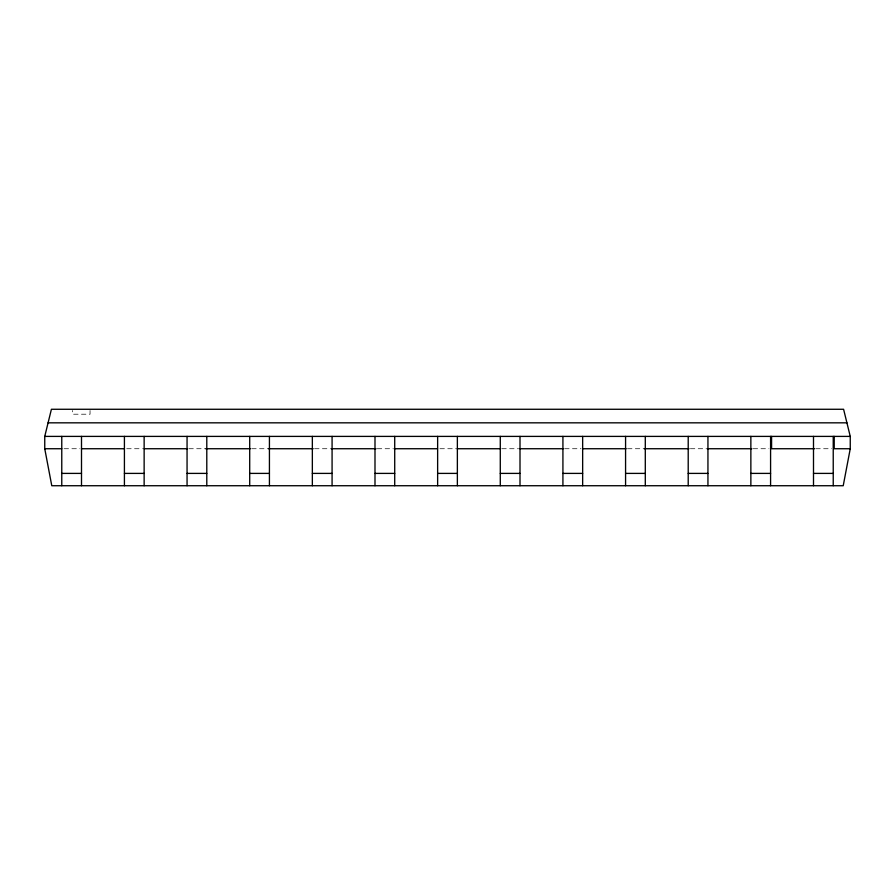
<?xml version="1.0" encoding="UTF-8"?>
<svg xmlns="http://www.w3.org/2000/svg" width="895" height="895" viewBox="0 0 895 895"><rect width="100%" height="100%" fill="white"/><g stroke="black" fill="none" stroke-linecap="round" stroke-linejoin="round"><path stroke-width="0.67" stroke-dasharray="4.47 3.36" d="M64.071 448.731L79.856 448.731M126.71 448.731L142.495 448.731M188.845 448.731L205.145 448.731M251.708 448.731L267.784 448.731M314.581 448.731L330.434 448.731M377.287 448.731L393.073 448.731M439.937 448.731L455.723 448.731M501.782 448.731L518.541 448.731M564.644 448.731L581.012 448.731M627.507 448.731L643.65 448.731M690.381 448.731L706.3 448.731M753.154 448.731L768.939 448.731M815.804 448.731L831.589 448.731M90.048 410.503L90.048 414.206L72.584 414.206L72.584 410.503"/><path stroke-width="1.34" d="M850.25 448.731L843.224 485.728L51.776 485.728L44.75 448.731L44.75 436.402L51.407 409.272L843.593 409.272L850.25 436.402L850.25 448.731L834.218 448.731L834.218 436.402M48.073 422.832L846.927 422.832M44.75 436.402L850.25 436.402M44.75 448.731L61.766 448.731M81.501 448.731L124.416 448.731M144.14 448.731L187.447 448.731M205.615 448.731L250.32 448.731M268.478 448.731L313.183 448.731M331.34 448.731L376.045 448.731M394.203 448.731L437.521 448.731M457.076 448.731L500.383 448.731M519.939 448.731L563.246 448.731M582.802 448.731L626.108 448.731M644.277 448.731L688.982 448.731M707.139 448.731L751.845 448.731M814.484 448.731L771.579 448.731L771.579 436.402M61.766 473.399L81.501 473.399M124.416 473.399L144.14 473.399M187.055 473.399L206.79 473.399M249.705 473.399L269.429 473.399M312.344 473.399L332.079 473.399M374.994 473.399L394.717 473.399M437.633 473.399L457.367 473.399M500.283 473.399L520.006 473.399M562.921 473.399L582.656 473.399M625.571 473.399L645.295 473.399M688.21 473.399L707.945 473.399M750.86 473.399L770.584 473.399M813.499 473.399L833.234 473.399M833.234 436.402L833.234 485.728M813.499 436.402L813.499 485.728M770.584 436.402L770.584 485.728M750.86 436.402L750.86 485.728M707.945 436.402L707.945 485.728M688.21 436.402L688.21 485.728M645.295 436.402L645.295 485.728M625.571 436.402L625.571 485.728M582.656 436.402L582.656 485.728M562.921 436.402L562.921 485.728M520.006 436.402L520.006 485.728M500.283 436.402L500.283 485.728M457.367 436.402L457.367 485.728M437.633 436.402L437.633 485.728M394.717 436.402L394.717 485.728M374.994 436.402L374.994 485.728M332.079 436.402L332.079 485.728M312.344 436.402L312.344 485.728M269.429 436.402L269.429 485.728M249.705 436.402L249.705 485.728M206.79 436.402L206.79 485.728M187.055 436.402L187.055 485.728M144.14 436.402L144.14 485.728M124.416 436.402L124.416 485.728M81.501 436.402L81.501 485.728M61.766 436.402L61.766 485.728"/></g></svg>
